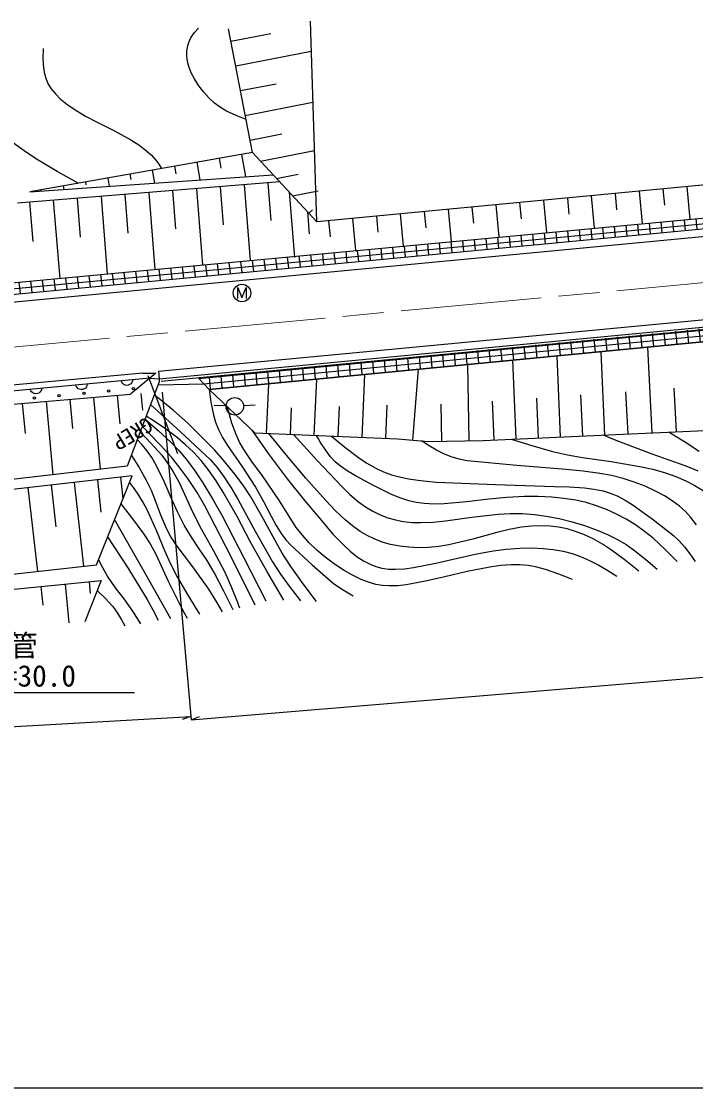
# Model space of a CAD drawing. Units: millimetres, scale not verified. Extents: x 40000 to 680000, y 20000 to 380000.
# Drawn here: x 371098 to 428640, y 205000 to 296015 of the extents above; entities that cross this region are included whole.
import ezdxf
from ezdxf.enums import TextEntityAlignment as Align

# ---------------------------------------------------------------- set-up
doc = ezdxf.new("R2010")
doc.units = ezdxf.units.MM
doc.header["$LTSCALE"] = 1000
doc.linetypes.add('CHAIN', pattern=[18.5, 12, -1.5, 3.5, -1.5])
for name, color, linetype, lineweight in [('M-BGD', 7, 'Continuous', 25), ('M-BMK', 2, 'CHAIN', 13), ('M-TTL-BAND', 7, 'Continuous', 25)]:
    doc.layers.add(name, color=color, linetype=linetype, lineweight=lineweight)
doc.styles.add('ＭＳ ゴシック', font='')
doc.styles.get('ＭＳ ゴシック').set_extended_font_data('MS Gothic')

# ---------------------------------------------------------------- blocks, each defined once
blk = doc.blocks.new('BUHIN11')
at = {"color": 7, "linetype": 'Continuous', "lineweight": 25}
blk.add_circle((0, 0), 746, dxfattribs=at)
blk = doc.blocks.new('BUHIN23')
at = {"color": 7, "linetype": 'Continuous', "lineweight": 25}
blk.add_lwpolyline([(163, 473), (259, 397), (332, 309), (404, 183), (425, 59), (420, -63), (369, -210), (298, -309), (205, -394), (69, -450), (-42, -475), (-163, -473)], dxfattribs=at)
blk = doc.blocks.new('BUHIN45')
at = {"color": 7, "linetype": 'Continuous', "lineweight": 25}
blk.add_lwpolyline([(271, -510), (-562, -132), (379, -172), (-273, 507), (561, 129)], dxfattribs=at)
blk.add_circle((0, 0), 746, dxfattribs=at)

msp = doc.modelspace()

# ---------------------------------------------------------------- hatches: boundary and pattern name
at = {"layer": 'M-BGD'}
h = msp.add_hatch(dxfattribs=at)
h.set_pattern_fill('USER', color=256, style=0, pattern_type=2)
h.set_pattern_definition([(5.3705, (353003, 272063), (-46.798, 497.805), []), (95.3705, (353003, 272063), (-1991.22, -187.192), []), (95.3705, (354045, 271659), (-1991.22, -187.192), [])])
h.paths.add_polyline_path([(353003, 272063), (438890, 280137), (438839, 279218), (353072, 271081)])
h = msp.add_hatch(dxfattribs=at)
h.set_pattern_fill('USER', color=256, style=0, pattern_type=2)
h.set_pattern_definition([(185.49933, (502713, 275733), (47.917, -497.6987), []), (275.4993, (502713, 275733), (1990.795, 191.668), []), (275.4993, (501670, 276135), (1990.795, 191.668), [])])
h.paths.add_polyline_path([(502713, 275733), (387114, 264604), (386189, 265574), (465740, 273362), (502561, 276853), (502519, 276963), (503448, 277054)])

# ---------------------------------------------------------------- linework, layer by layer
for p, q in [((396304, 278898), (395762, 296015)), ((390827, 284828), (388771, 295366)), ((388977, 294312), (392375, 294975)), ((389388, 292204), (395843, 293464)), ((389799, 290097), (392856, 290693)), ((390211, 287989), (395980, 289115)), ((390622, 285882), (393336, 286412)), ((391512, 284087), (396111, 284984)), ((348626, 270659), (493075, 284363)), ((390827, 284828), (371814, 281464)), ((386074, 283987), (386340, 282486)), ((387975, 284324), (388126, 283473)), ((389877, 284660), (390213, 282758)), ((396304, 278898), (390827, 284828)), ((348807, 270024), (493324, 283734)), ((382271, 283314), (382466, 282213)), ((384173, 283651), (384288, 283000)), ((393157, 282306), (370777, 280492)), ((371814, 281464), (392585, 282925)), ((376567, 282305), (376612, 282055)), ((378469, 282641), (378593, 281941)), ((380370, 282978), (380450, 282527)), ((392139, 282223), (392400, 279007)), ((392881, 282604), (394707, 282960)), ((439082, 282959), (396304, 278898)), ((372765, 281632), (372774, 281582)), ((374666, 281969), (374719, 281668)), ((381967, 281399), (382499, 274836)), ((384001, 281564), (384266, 278295)), ((386036, 281729), (386563, 275218)), ((388070, 281894), (388333, 278651)), ((390105, 282059), (390628, 275600)), ((393944, 281454), (394397, 275862)), ((394250, 281122), (396441, 281549)), ((421767, 281315), (421898, 279934)), ((423804, 281508), (424067, 278744)), ((425841, 281702), (425973, 280318)), ((427878, 281895), (428141, 279127)), ((371794, 280574), (372065, 277227)), ((373828, 280739), (374369, 274072)), ((375863, 280904), (376132, 277583)), ((377897, 281069), (378434, 274454)), ((379932, 281234), (380199, 277939)), ((411582, 280348), (411843, 277595)), ((413619, 280541), (413750, 279164)), ((415656, 280735), (415918, 277978)), ((417693, 280928), (417824, 279549)), ((419730, 281122), (419992, 278361)), ((353003, 272063), (438890, 280137)), ((395517, 279750), (395668, 277888)), ((395619, 279639), (395941, 279935)), ((403434, 279574), (403694, 276828)), ((405471, 279768), (405601, 278394)), ((407508, 279961), (407769, 277211)), ((409545, 280155), (409675, 278779)), ((397322, 278994), (397453, 277624)), ((399360, 279188), (399620, 276445)), ((401397, 279381), (401527, 278009)), ((382803, 266154), (502935, 277541)), ((382864, 265506), (502996, 276894)), ((484505, 274975), (383021, 265271)), ((502713, 275733), (387114, 264603)), ((420894, 260698), (420584, 267817)), ((424934, 260893), (424571, 268202)), ((409324, 260225), (409210, 266720)), ((413331, 260369), (413039, 267090)), ((417112, 260533), (416811, 267453)), ((381473, 265994), (335385, 261712)), ((382576, 265984), (380419, 264182)), ((381473, 265994), (382576, 265984)), ((381893, 265777), (384429, 259121)), ((382803, 266154), (382864, 265506)), ((400169, 260503), (400404, 265871)), ((404517, 260266), (404996, 266314)), ((382052, 265546), (335488, 261219)), ((382866, 265250), (380141, 258050)), ((382052, 265546), (380419, 264182)), ((382052, 265546), (382864, 265506)), ((382763, 264978), (386664, 265076)), ((382865, 265614), (382866, 265250)), ((386664, 265076), (386190, 265574)), ((386664, 265076), (387114, 264603)), ((392029, 260859), (392213, 265081)), ((396099, 260681), (396309, 265476)), ((335647, 260457), (380419, 264182)), ((379282, 264088), (379506, 261671)), ((381307, 264256), (381441, 262814)), ((383126, 264375), (385580, 236392)), ((387114, 264603), (391011, 260903)), ((419003, 260616), (418850, 264125)), ((422871, 260790), (422691, 264397)), ((426997, 260995), (426813, 264698)), ((371182, 263414), (371421, 260831)), ((373207, 263582), (373787, 257319)), ((375232, 263751), (375464, 261251)), ((377257, 263919), (377825, 257784)), ((388562, 263183), (387563, 263225)), ((390059, 263212), (391056, 263291)), ((398134, 260592), (398245, 263133)), ((402204, 260413), (402328, 263241)), ((406982, 260184), (406927, 263339)), ((411440, 260287), (411296, 263597)), ((415222, 260451), (415073, 263861)), ((394064, 260770), (394162, 263024)), ((421839, 260739), (435934, 261397)), ((391011, 260903), (403222, 260369)), ((403222, 260369), (405811, 260163)), ((410495, 260246), (421839, 260739)), ((405811, 260163), (410495, 260246)), ((380141, 258050), (368236, 256681)), ((380544, 257219), (344014, 253105)), ((375610, 256663), (376415, 249513)), ((377507, 249638), (380544, 257219)), ((377584, 256885), (377894, 254131)), ((379557, 257108), (379764, 255272)), ((371663, 256219), (372469, 249064)), ((373637, 256441), (374039, 252865)), ((361473, 247811), (377507, 249638)), ((363514, 246886), (377908, 248276)), ((372767, 247780), (372922, 246174)), ((374824, 247978), (375142, 244678)), ((377908, 248276), (376506, 244751)), ((376880, 248177), (376976, 247176)), ((385580, 236392), (507980, 246610)), ((359900, 238731), (380754, 238731)), ((338311, 234013), (385555, 236675)), ((385555, 236675), (384818, 236417)), ((385580, 236392), (386309, 236669))]:
    msp.add_line(p, q, dxfattribs=at)
for points in [[(390281, 287625), (389421, 287965), (388591, 288357), (388080, 288666), (387592, 289032), (387110, 289473), (386668, 289959), (386245, 290517), (385872, 291109), (385601, 291627), (385388, 292165), (385276, 292600), (385220, 293061), (385228, 293499), (385296, 293931), (385413, 294306), (385584, 294654), (385874, 295058), (386215, 295441)], [(372960, 293686), (372944, 292838), (372988, 292014), (373067, 291543), (373205, 291085), (373400, 290662), (373656, 290254), (374009, 289819), (374416, 289411), (374977, 288948), (375596, 288515), (376575, 287932), (377571, 287408), (379044, 286673), (380449, 285905), (381126, 285466), (381778, 284972), (382191, 284593), (382567, 284166), (382820, 283820), (383068, 283455)], [(375957, 282197), (374155, 283201), (372380, 284260), (371332, 284948), (370315, 285689), (369641, 286245), (369002, 286851), (368514, 287391), (368067, 287977), (367665, 288611), (367308, 289287), (366976, 290054), (366699, 290842), (366439, 291776), (366215, 292718)], [(396288, 246496), (395139, 248010), (394036, 249565), (393366, 250615), (392746, 251699), (391744, 253579), (390685, 255437), (390034, 256420), (389327, 257378), (388473, 258427), (387571, 259439), (386454, 260592), (385293, 261706), (384078, 262788), (382823, 263824), (382637, 263974), (382442, 264130)], [(387127, 264591), (387281, 263509), (387494, 262439), (387678, 261803), (387919, 261188), (388274, 260490), (388685, 259815), (389906, 258046), (391066, 256260), (391771, 255042), (392428, 253785), (392850, 252985), (393325, 252213), (393693, 251735), (394107, 251294), (395913, 249637), (397742, 248041), (398570, 247487), (399427, 246969)], [(382130, 263307), (384687, 260988), (387216, 258614), (387805, 257928), (388348, 257203), (389001, 256210), (389610, 255171), (391046, 252511), (392530, 249885), (393207, 248839), (393940, 247818), (394423, 247181), (394913, 246548)], [(418117, 248371), (416971, 248836), (415815, 249241), (415096, 249433), (414368, 249566), (413640, 249629), (412905, 249632), (411985, 249566), (411063, 249439), (409128, 249051), (407223, 248608), (405592, 248241), (403933, 247930), (403215, 247844), (402497, 247820), (401924, 247859), (401348, 247959), (400715, 248138), (400094, 248376), (399360, 248730), (398641, 249144), (397814, 249690), (397021, 250285), (396312, 250890), (395639, 251544), (395078, 252162), (394562, 252822), (393123, 255077), (391628, 257306), (390831, 258367), (390083, 259463), (389727, 260092), (389421, 260757), (389065, 261730), (388764, 262731), (388707, 262935), (388647, 263148)], [(393492, 246607), (392033, 249098), (390624, 251621), (389505, 253737), (388331, 255828), (387712, 256806), (387037, 257760), (386431, 258519), (385780, 259237), (385118, 259872), (384416, 260462), (383317, 261278), (382178, 262048), (381969, 262186), (381759, 262325)], [(391065, 246193), (388945, 250430), (386767, 254650), (386093, 255796), (385368, 256910), (384663, 257878), (383908, 258811), (382982, 259847), (382008, 260847), (381718, 261135), (381420, 261430)], [(381658, 262059), (382776, 261104), (383859, 260100), (384538, 259384), (385179, 258620), (385908, 257643), (386589, 256630), (387417, 255272), (388198, 253876), (390083, 250219), (391953, 246548)], [(389170, 245778), (388391, 247390), (387559, 248971), (386947, 250000), (386277, 251005), (385607, 251997), (384991, 253019), (384417, 254156), (383891, 255333), (383278, 256741), (382604, 258134), (382233, 258776), (381808, 259390), (381418, 259856), (380996, 260309)], [(381248, 260976), (382186, 259991), (383073, 258972), (383576, 258307), (384029, 257608), (384554, 256649), (385033, 255646), (385705, 254162), (386435, 252699), (387478, 250866), (388470, 249003), (389042, 247685), (389559, 246341), (389629, 246153), (389703, 245956)], [(390780, 261123), (392255, 259023), (393779, 256959), (395293, 255077), (396860, 253226), (397692, 252257), (398576, 251320), (399148, 250797), (399764, 250315), (400292, 249971), (400854, 249677), (401345, 249483), (401860, 249345), (402417, 249267), (402994, 249248), (403780, 249298), (404575, 249409), (406460, 249777), (408311, 250199), (409826, 250541), (411358, 250825), (412479, 250967), (413624, 251051), (414627, 251069), (415629, 251027), (416493, 250935), (417343, 250783), (418087, 250592), (418811, 250345), (419594, 250001), (420363, 249597), (421135, 249145), (421907, 248667)], [(423802, 249081), (422656, 250004), (421467, 250884), (420702, 251380), (419894, 251832), (419146, 252184), (418375, 252478), (417665, 252689), (416933, 252843), (416212, 252930), (415475, 252958), (414635, 252923), (413785, 252828), (412728, 252638), (411671, 252387), (409629, 251829), (407588, 251333), (406723, 251189), (405850, 251105), (405009, 251084), (404154, 251123), (403382, 251217), (402609, 251372), (401902, 251574), (401217, 251832), (400606, 252124), (400015, 252475), (399357, 252943), (398725, 253467), (397885, 254267), (397085, 255111), (395382, 257031), (393727, 258986), (392955, 259918), (392185, 260852)], [(394315, 260759), (396344, 258520), (398438, 256300), (399133, 255633), (399874, 255007), (400464, 254580), (401098, 254197), (401720, 253892), (402367, 253642), (403021, 253455), (403687, 253327), (404440, 253249), (405210, 253230), (406244, 253279), (407289, 253389), (409542, 253702), (411776, 253951), (412810, 254002), (413856, 253993), (414873, 253918), (415887, 253783), (416994, 253571), (418091, 253299), (419165, 252978), (420227, 252596), (421104, 252222), (421960, 251790), (422706, 251349), (423418, 250857), (424394, 250080), (425341, 249259)], [(427058, 249910), (426058, 250919), (425011, 251890), (424281, 252482), (423512, 253028), (422717, 253519), (421883, 253963), (421040, 254343), (420176, 254667), (419295, 254932), (418400, 255138), (417386, 255301), (416365, 255404), (415202, 255456), (414026, 255448), (412523, 255366), (411003, 255223), (409083, 254991), (407173, 254822), (406327, 254810), (405479, 254858), (404816, 254950), (404158, 255102), (403389, 255351), (402622, 255663), (401136, 256393), (399659, 257187), (398973, 257593), (398321, 258048), (397888, 258418), (397491, 258837), (397041, 259428), (396629, 260071), (396452, 260366), (396273, 260673)], [(397566, 260616), (398701, 259677), (399861, 258796), (400591, 258310), (401345, 257882), (402001, 257575), (402689, 257320), (403485, 257097), (404304, 256931), (405401, 256784), (406526, 256693), (411555, 256477), (416552, 256303), (417850, 256283), (419145, 256202), (419949, 256096), (420733, 255931), (421346, 255748), (421945, 255506), (422625, 255150), (423292, 254731), (425046, 253457), (426754, 252141), (427240, 251677), (427684, 251170), (428146, 250555), (428591, 249910)], [(412889, 260350), (414648, 259798), (416418, 259306), (417701, 259022), (418996, 258798), (421429, 258446), (423869, 258032), (424971, 257778), (426056, 257466), (426945, 257152), (427809, 256782), (428571, 256390), (429312, 255941), (430313, 255225), (431285, 254456), (432954, 253077), (434681, 251729), (435098, 251502), (435549, 251326), (435999, 251200), (436459, 251094)], [(428844, 257631), (427816, 258053), (424933, 259074), (422075, 260150), (421420, 260420), (420765, 260692)], [(426386, 260951), (427686, 260163), (428951, 259324)], [(428723, 253036), (428223, 253673), (427759, 254171), (427251, 254627), (426638, 255089), (425985, 255504), (425167, 255945), (424324, 256331), (423396, 256689), (422452, 256989), (421465, 257239), (420463, 257431), (419039, 257629), (417599, 257768), (413388, 258100), (409140, 258496), (408447, 258638), (407765, 258839), (407145, 259093), (406537, 259409), (405892, 259796), (405256, 260207)], [(380486, 258961), (381152, 257924), (381764, 256861), (382166, 256007), (382514, 255127), (382973, 253898), (383491, 252684), (383855, 251999), (384275, 251337), (385699, 249467), (387075, 247559), (387659, 246592), (388222, 245601)], [(386328, 245423), (385322, 247039), (384365, 248692), (383825, 249740), (383333, 250824), (382631, 252564), (381876, 254273), (381473, 255015), (381011, 255737), (380679, 256212), (380332, 256691)], [(379592, 254844), (380595, 253562), (381545, 252250), (382082, 251412), (382567, 250544), (383632, 248243), (384755, 245960), (385004, 245517), (385262, 245068)], [(383841, 245009), (381459, 249256), (379057, 253507)], [(378464, 252027), (380175, 249363), (381832, 246672), (382311, 245786), (382775, 244890)], [(381295, 244594), (380615, 245680), (379885, 246731), (379147, 247675), (378454, 248660), (378055, 249359), (377683, 250077)], [(377576, 247443), (378265, 246769), (378905, 246059), (379302, 245514), (379650, 244934), (379790, 244681), (379933, 244417)]]:
    msp.add_lwpolyline(points, dxfattribs=at)
for centre in [(372212, 263878), (374324, 264075), (376436, 264271), (378549, 264467), (380661, 264663)]:
    msp.add_circle(centre, 99.5, dxfattribs=at)
at = {"layer": 'M-BMK'}
msp.add_line((366660, 267851), (464907, 277030), dxfattribs=at)
at = {"layer": 'M-TTL-BAND'}
msp.add_line((40000, 205000), (579000, 205000), dxfattribs=at)

# ---------------------------------------------------------------- block references
at = {"layer": 'M-BGD', "rotation": 294.38184}
for name, p in [('BUHIN45', (389926, 272828)), ('BUHIN23', (372351, 264644)), ('BUHIN23', (376231, 265005)), ('BUHIN23', (380111, 265366)), ('BUHIN11', (389312, 263152))]:
    msp.add_blockref(name, p, dxfattribs=at)

# ---------------------------------------------------------------- texts
at = {"layer": 'M-BGD', "style": 'ＭＳ ゴシック'}
for s, height, rotation, p in [('GREP', 1320, 210.9, (381597, 262649)), ('ヒューム管', 1833, 0.9, (360036, 241096))]:
    msp.add_text(s, height=height, rotation=rotation, dxfattribs=at).set_placement(p, align=Align.BOTTOM_LEFT)
msp.add_text('Φ300\u3000L=30.0', height=1833, dxfattribs=at).set_placement((360036, 238683), align=Align.BOTTOM_LEFT)

doc.saveas('drawing.dxf')
